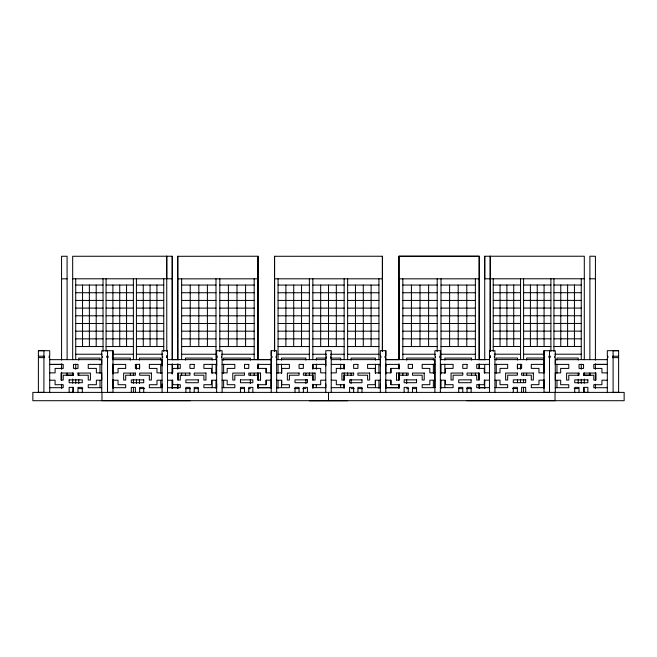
<?xml version="1.0" encoding="UTF-8"?>
<svg xmlns="http://www.w3.org/2000/svg" width="657" height="657" viewBox="0 0 657 657"><rect width="100%" height="100%" fill="white"/><g stroke="black" fill="none" stroke-linecap="round" stroke-linejoin="round"><path stroke-width="0.99" d="M38.377 392.418L38.41 350.674L49.71 350.698L49.71 356.25L49.135 356.25L49.135 357.63L49.71 357.613L49.71 392.352M69.149 392.369L69.149 387.375L73.469 387.375L73.469 392.352M73.469 375.213L73.469 373.069L61.035 373.069L61.035 380.058L63.212 380.042L63.212 375.213L73.469 375.213L66.291 375.229M77.986 392.352L77.986 387.375L82.306 387.375L82.306 392.352M101.745 392.352L101.745 359.634L49.71 359.65M112.955 350.715L112.955 356.25L112.413 356.25L112.413 357.63L112.955 357.63L112.963 392.369L107.502 392.385L107.526 357.613M107.526 356.234L107.526 350.698L107.51 392.369M172.635 384.682L172.635 380.181M172.635 372.848L172.635 368.388M177.809 388.344L177.809 384.246M177.809 380.157L177.809 372.987M177.809 368.889L177.809 364.799M177.817 256.23L177.809 359.683L177.776 278.864L258.053 278.814M181.628 375.352L181.628 373.34M181.628 359.264L181.636 278.806M185.446 375.369L185.446 373.34M185.446 360.118L185.446 358.081L212.17 358.081L212.17 360.118M190.218 346.551L190.226 285.064M198.808 346.551L198.816 285.064M207.398 346.551L207.407 285.064M212.17 387.581L212.17 380.46M212.17 373.34L212.17 364.183M215.989 388.418L215.989 380.157M215.989 374.014L215.989 364.29M215.989 359.683L215.997 278.806M219.808 351.495L219.816 278.806M223.626 387.581L223.626 380.46M223.626 373.34L223.626 364.183M223.626 360.118L223.626 358.081L250.358 358.081L250.358 360.118M228.398 346.551L228.406 285.064M236.996 346.551L236.996 285.064M245.587 346.559L245.587 285.064M250.35 383.516L250.35 379.45M250.35 375.377L250.35 373.34M254.169 375.352L254.169 373.34M254.177 359.272L254.177 278.814M257.987 380.157L257.987 372.995M257.987 364.807L257.987 368.897L257.971 363.822M258.488 384.698L258.488 387.679L271.226 387.679L258.464 387.687L258.464 384.698L266.142 384.698L266.142 380.198M258.488 380.033L258.488 375.213L248.781 375.213L248.781 373.069L260.533 373.061L260.533 380.033L258.464 380.033L258.464 375.213M266.142 372.856L266.142 368.396L258.464 368.405L258.488 364.389L271.226 364.397M271.226 388.254L271.226 380.083M271.226 373.956L271.226 364.068M276.663 392.352L276.663 357.613L276.112 357.613L276.112 356.225L276.663 356.225L276.663 350.69L271.201 350.698L271.201 356.234L271.776 356.225L271.776 357.613L271.201 357.613L271.21 387.531M271.234 356.225L271.234 350.69M274.585 256.23L274.585 351.495L274.544 256.287L382.431 256.246L382.407 351.503L382.39 256.271M278.059 388.418L278.059 380.378M278.059 373.34L278.059 364.29M278.059 359.264L278.067 278.806M281.533 387.581L281.533 380.46M281.533 373.34L281.533 364.183M281.541 360.118L281.541 358.081L305.883 358.081L305.883 360.118M285.885 346.551L285.894 285.064M293.712 346.551L293.72 285.064M301.538 346.551L301.547 285.064M305.883 383.516L305.883 379.442M305.883 375.377L305.883 373.34M309.365 375.352L309.365 372.995M309.365 359.683L309.373 278.806M312.839 388.418L312.839 384.255M312.839 380.378L312.839 372.995M312.839 369.324L312.839 364.29M312.839 359.683L312.847 278.806M316.321 387.581L316.321 384.534M316.321 369.275L316.321 364.183M316.321 360.118L316.321 358.081L326.537 358.081M320.673 346.551L320.673 285.064M328.5 400.663L328.5 392.369M328.5 346.559L328.5 285.064M336.318 346.559L336.327 285.064M340.671 387.589L340.671 384.534M340.671 369.275L340.671 364.192M340.671 360.118L340.671 358.09L330.455 358.081M344.145 388.427L344.145 384.255M344.145 380.378L344.145 372.995M344.145 369.324L344.145 364.298M344.145 359.683L344.153 278.814M347.627 375.352L347.627 372.995M347.627 359.683L347.635 278.814M351.101 383.516L351.101 379.45M351.101 375.377L351.101 373.348M351.101 360.118L351.101 358.09L375.451 358.09L375.451 360.126M355.453 346.559L355.462 285.064M363.28 346.559L363.288 285.064M371.106 346.559L371.115 285.072M375.451 387.589L375.451 380.469M375.451 373.348L375.451 364.192M378.925 388.427L378.933 380.387M378.933 373.348L378.933 364.298M378.933 359.272L378.941 278.814M385.823 359.658L385.823 357.613L385.248 357.613L385.273 356.225L385.823 356.234L385.823 350.69L380.337 350.69L380.337 356.225L380.879 356.225L380.879 357.613L380.337 357.613L380.337 392.344M385.815 388.262L385.782 380.083M385.815 373.964L385.823 364.766M398.536 384.698L398.536 387.679L385.799 387.679L398.561 387.687L398.561 384.698L390.882 384.698L390.899 380.198L385.799 380.198M385.799 372.856L390.907 372.864L390.907 368.396L398.561 368.405L398.561 364.397L385.79 364.397M396.491 380.033L396.483 373.061L408.219 373.061L408.219 375.204L398.536 375.213L398.561 380.033L396.491 380.033L396.508 373.061M399.013 380.157L399.013 372.987M399.013 368.889L399.013 364.799M402.831 375.352L402.831 373.34M402.831 359.264L402.84 278.806M406.65 383.507L406.65 379.442M406.65 375.369L406.65 373.34M406.65 360.118L406.65 358.081L433.374 358.081L433.374 360.118M411.422 346.551L411.43 285.064M420.012 346.551L420.02 285.064M428.602 346.551L428.61 285.064M433.374 387.581L433.374 380.46M433.374 373.34L433.374 364.183M437.192 351.495L437.201 278.806M441.011 388.418L441.011 380.157M441.011 374.014L441.011 364.29M441.011 359.683L441.019 278.806M444.83 387.581L444.83 380.46M444.83 373.34L444.83 364.183M444.83 360.118L444.83 358.081L471.562 358.081L471.562 360.118M449.602 346.551L449.61 285.064M458.192 346.551L458.2 285.064M466.79 346.559L466.79 285.064M471.554 375.377L471.554 373.34M475.372 375.352L475.372 373.34M475.372 359.272L475.381 278.814M479.191 380.157L479.191 372.995M479.191 364.807L479.191 368.897L479.175 363.797M479.199 278.814L479.191 359.683L479.158 256.263L398.922 256.271L398.93 278.847M484.414 380.206L484.414 384.706L476.736 384.682L476.736 387.671L489.473 387.671M489.473 372.848L484.39 372.848L484.414 368.405L476.727 368.388L476.727 364.38L489.473 364.38M584.295 359.683L584.303 256.23L484.726 256.238L484.726 278.806L584.303 278.765M484.718 388.344L484.735 380.116M484.718 372.987L484.735 364.766M484.726 359.675L484.726 256.263M490.196 351.438L490.204 256.214M490.27 357.605L490.27 355.56M490.27 351.462L490.253 256.263M493.226 351.306L493.235 278.757M496.265 387.531L496.265 380.411M496.265 373.291L496.265 364.134M496.265 360.069L496.265 358.032L517.511 358.032L517.511 360.069M500.059 346.502L500.067 285.015M506.892 346.502L506.9 285.015M513.717 346.502L513.725 285.015M517.511 382.448L517.511 379.393M517.511 369.226L517.511 364.134M520.549 382.341L520.549 379.327M520.549 369.275L520.549 364.249M520.549 359.215L520.558 278.757M523.58 392.393L523.58 387.367M523.58 382.341L523.58 379.327M523.58 375.303L523.58 373.291M523.588 359.215L523.596 278.757M526.618 375.328L526.618 373.291M526.618 360.069L526.618 358.032L544.078 358.04M530.413 346.51L530.421 285.015M537.245 346.51L537.254 285.015M544.078 346.51L544.078 285.015M550.903 351.314L550.911 278.765M553.941 351.314L553.95 278.765M555.025 392.385L555.025 400.688L101.975 400.68L101.975 392.385M556.972 387.54L556.972 380.419M556.972 373.299L556.972 364.142M556.972 360.077L556.972 358.04L578.226 358.04L578.226 360.077M560.774 346.51L560.774 285.023M567.599 346.51L567.607 285.023M574.432 346.51L574.44 285.023M578.226 383.474L578.226 379.401M578.226 375.336L578.226 373.299M581.256 383.351L581.256 379.335M581.256 369.283L581.256 364.249M581.256 359.223L581.264 278.765M584.295 392.443L584.295 387.285M584.295 383.228L584.295 379.097M584.295 375.04L584.295 372.954M589.871 375.065L589.871 372.979M589.871 359.716L589.896 256.222L595.423 256.263L595.406 360.143M595.398 388.451L595.398 384.238M595.398 380.493L595.406 372.338M595.406 369.349L595.406 363.797M385.782 365.859L385.79 364.077M618.623 392.418L618.615 350.674L607.314 350.698L607.314 356.25L607.889 356.25L607.889 357.63L607.314 357.613L607.314 392.369M162.074 387.54L162.115 383.975M216.638 387.531L216.679 383.959M325.773 387.523L325.815 383.959M380.337 387.523L380.378 383.951M434.909 387.523L434.901 359.617L385.79 359.625L399.119 359.634M489.473 387.515L489.514 383.943M618.623 392.393L613.096 392.369L613.096 350.715L618.615 350.69M38.377 392.393L43.904 392.369L43.937 350.674L38.41 350.69M69.149 392.443L73.206 392.434M172.265 359.65L172.249 256.23L72.672 256.271L72.689 359.691M61.561 278.839L67.088 278.839M72.672 278.806L172.257 278.782M274.585 278.806L382.431 278.814M589.887 278.798L595.423 278.798M75.711 285.056L103.034 285.048M106.064 285.048L133.387 285.048M136.426 285.048L163.741 285.039M493.235 285.015L520.558 285.015M523.588 285.015L550.911 285.015M553.95 285.023L581.264 285.023M181.636 285.056L215.997 285.064M219.816 285.064L254.177 285.064M278.067 285.064L309.373 285.064M312.847 285.064L344.153 285.064M347.635 285.064L378.941 285.072M402.84 285.056L437.201 285.064M441.019 285.064L475.381 285.064M493.235 292.702L520.558 292.702M523.588 292.702L550.911 292.702M553.95 292.702L581.264 292.71M75.711 292.743L103.034 292.735M106.064 292.735L133.387 292.735M136.426 292.735L163.741 292.726M181.636 292.743L215.997 292.751M219.816 292.751L254.177 292.751M278.067 292.751L309.373 292.751M312.847 292.751L344.153 292.751M347.635 292.751L378.933 292.759M402.84 292.743L437.201 292.751M441.019 292.751L475.381 292.751M75.711 300.43L103.034 300.421M106.073 300.421L133.387 300.421M136.426 300.413L163.749 300.413M181.636 300.43L215.997 300.438M219.816 300.438L254.177 300.438M278.067 300.43L309.365 300.438M312.847 300.438L344.153 300.438M347.627 300.438L378.933 300.446M402.84 300.43L437.201 300.438M441.019 300.438L475.381 300.438M493.235 300.38L520.558 300.389M523.588 300.389L550.911 300.389M553.95 300.389L581.264 300.397M75.711 308.117L103.034 308.108M106.073 308.108L133.387 308.1M136.426 308.1L163.749 308.1M181.636 308.117L215.997 308.125M219.816 308.125L254.177 308.125M278.067 308.117L309.365 308.125M312.847 308.125L344.153 308.125M347.627 308.125L378.933 308.125M402.84 308.117L437.201 308.125M441.019 308.125L475.381 308.125M493.235 308.067L520.558 308.076M523.588 308.076L550.911 308.076M553.941 308.076L581.264 308.084M75.719 315.803L103.034 315.795M106.073 315.795L133.396 315.787M136.426 315.787L163.749 315.787M181.636 315.803L215.997 315.803M219.816 315.812L254.177 315.812M278.059 315.803L309.365 315.812M312.847 315.812L344.153 315.812M347.627 315.812L378.933 315.812M402.831 315.803L437.201 315.803M441.019 315.812L475.381 315.812M493.235 315.754L520.549 315.762M523.588 315.762L550.911 315.762M553.941 315.762L581.264 315.771M75.719 323.49L103.034 323.482M106.073 323.482L133.396 323.474M136.426 323.474L163.749 323.474M402.831 323.49L437.201 323.49M441.019 323.49L475.381 323.499M493.235 323.441L520.549 323.449M523.588 323.449L550.911 323.449M553.941 323.449L581.264 323.458M181.628 323.49L215.997 323.49M219.816 323.49L254.177 323.499M278.059 323.49L309.365 323.499M312.847 323.499L344.153 323.499M347.627 323.499L378.933 323.499M75.719 331.177L103.042 331.169M106.073 331.169L133.396 331.161M136.434 331.161L163.749 331.161M493.235 331.128L520.549 331.136M523.588 331.136L550.911 331.136M553.941 331.136L581.264 331.136M181.628 331.177L215.997 331.177M219.816 331.177L254.177 331.185M278.059 331.177L309.365 331.177M312.847 331.185L344.153 331.185M347.627 331.185L378.933 331.185M402.831 331.177L437.201 331.177M441.011 331.177L475.381 331.185M75.719 338.864L103.042 338.856M106.073 338.856L133.396 338.848M136.434 338.848L163.749 338.84M493.235 338.815L520.549 338.823M523.588 338.823L550.903 338.823M553.941 338.823L581.264 338.823M181.628 338.864L215.997 338.864M219.808 338.864L254.177 338.872M278.059 338.864L309.365 338.864M312.847 338.864L344.153 338.872M347.627 338.872L378.933 338.872M402.831 338.864L437.192 338.864M441.011 338.864L475.381 338.872M75.719 346.551L103.042 346.543M106.081 346.543L133.396 346.535M136.434 346.535L163.757 346.526M181.628 346.551L215.989 346.551M219.808 346.551L254.177 346.559M278.059 346.551L309.365 346.551M312.847 346.551L344.145 346.559M347.627 346.559L378.933 346.559M402.831 346.551L437.192 346.551M441.011 346.551L475.381 346.559M493.226 346.502L520.549 346.502M523.588 346.502L550.903 346.51M553.941 346.51L581.264 346.51M75.727 354.238L102.065 354.23M112.905 354.23L133.396 354.222M136.434 354.222L162.78 354.213M181.628 354.238L215.989 354.238M221.721 354.238L254.177 354.246M278.059 354.238L309.365 354.238M312.839 354.238L326.537 354.238M330.455 354.238L344.145 354.246M347.627 354.246L378.933 354.246M402.831 354.238L435.287 354.238M441.011 354.238L475.372 354.246M494.204 354.189L520.549 354.189M523.588 354.189L544.078 354.197M554.919 354.197L581.264 354.197M38.41 356.201L44.512 356.234L44.512 357.63L38.41 357.589M618.615 356.25L612.513 356.234L612.513 357.63L618.615 357.63M112.914 358.073L130.365 358.065L130.365 360.102M112.963 359.65L162.065 359.642L162.107 365.875M167.527 359.634L216.638 359.634L216.679 365.867M478.247 359.634L485.408 359.634M171.641 359.617L178.811 359.617M276.663 359.634L325.773 359.625L325.815 365.859M331.227 359.634L380.337 359.625L380.378 365.859M440.362 359.617L489.473 359.609L489.514 365.85M494.926 359.609L544.037 359.609L544.045 392.328L549.498 392.385L549.49 350.698M607.314 359.65L555.28 359.65L555.28 392.369M112.963 364.413L125.701 364.413L125.701 368.421L118.046 368.421L118.046 372.88L112.963 372.88M162.074 364.405L149.328 364.405L149.328 368.413L156.982 368.413L156.99 372.872L162.074 372.872M167.527 364.405L180.264 364.405L180.273 368.405L172.61 368.413L172.61 372.872L167.527 372.872M216.638 364.397L203.892 364.397L203.892 368.405L211.554 368.405L211.554 372.864L216.638 372.864M222.091 364.405L234.836 364.397L234.836 368.405L227.182 368.405L227.182 372.864L222.091 372.864M276.663 364.397L289.4 364.397L289.4 368.405L281.746 368.405L281.746 372.864L276.663 372.864M325.773 364.389L313.028 364.397L313.028 368.396L320.69 368.396L320.69 372.856L325.773 372.856M331.227 364.397L343.972 364.397L343.972 368.396L336.31 368.405L336.31 372.864L331.227 372.864M380.337 364.389L367.6 364.389L367.6 368.396L375.254 368.396L375.254 372.856L380.337 372.856M434.901 364.389L422.164 364.389L422.164 368.396L429.818 368.396L429.818 372.856L434.909 372.856M440.362 364.389L453.1 364.38L453.1 368.388L445.446 368.388L445.446 372.848L440.362 372.856M494.926 364.38L507.672 364.38L507.672 368.38L500.01 368.388L500.01 372.848L494.926 372.848M594.774 364.397L607.314 364.397L593.813 364.413L593.813 368.421L601.927 368.421L601.927 372.88L607.314 372.88M62.251 364.413L49.71 364.413L63.212 364.397L63.212 368.405L55.098 368.421L55.098 372.88L49.71 372.88M271.226 372.856L266.118 372.864L266.118 368.396M544.037 372.839L538.954 372.839L538.954 368.38L531.299 368.38L531.299 364.372L544.037 364.372L544.037 357.589L544.587 357.589L544.587 356.209L544.037 356.209L544.037 350.674M583.556 375.229L593.813 375.229L593.813 380.058L595.989 380.058L595.989 373.069L583.556 373.069L583.556 375.229L590.733 375.213M240.446 379.877L252.855 379.877L252.855 382.711L240.446 382.711L240.446 379.877M49.71 380.222L55.098 380.206L55.098 384.723L63.212 384.698L63.212 387.687L49.71 387.704M112.963 380.222L118.046 380.214L118.046 384.715L125.701 384.715L125.701 387.704L112.963 387.704M162.074 380.214L156.99 380.214L156.99 384.715L149.328 384.715L149.328 387.696L162.074 387.696M167.527 380.206L172.61 380.206L172.61 384.706L180.273 384.706L180.273 387.687L167.527 387.696M216.638 380.198L211.554 380.206L211.554 384.698L203.9 384.706L203.9 387.687L216.638 387.687M222.099 380.206L227.182 380.206L227.182 384.706L234.836 384.706L234.836 387.687L222.099 387.687M271.226 380.198L266.118 380.198L266.118 384.698M276.663 380.206L281.746 380.206L281.746 384.698L289.409 384.698L289.409 387.687L276.663 387.687M325.773 380.198L320.69 380.198L320.69 384.698L313.028 384.698L313.036 387.679L325.773 387.679M331.227 380.198L336.31 380.198L336.318 384.698L343.972 384.698L343.972 387.687L331.227 387.687M380.337 380.189L375.254 380.198L375.254 384.69L367.6 384.698L367.6 387.679L380.337 387.679M434.909 380.189L429.826 380.189L429.826 384.69L422.164 384.69L422.164 387.679L434.909 387.679M440.362 380.189L445.446 380.189L445.446 384.69L453.108 384.69L453.108 387.671L440.362 387.679M489.473 380.181L484.39 380.181L484.39 384.682M494.935 380.181L500.018 380.181L500.018 384.682L507.672 384.682L507.672 387.663L494.935 387.671M544.037 380.173L538.954 380.181L538.954 384.673L531.299 384.682L531.299 387.663L544.045 387.663M607.314 380.222L601.927 380.206L601.927 384.723L593.813 384.723L593.813 387.704L607.314 387.704M478.715 387.687L485.572 387.696M101.745 387.687L88.243 387.687L88.243 384.706L96.357 384.706L96.357 380.206L101.745 380.206L101.745 372.864L96.357 372.864L96.357 368.405L88.243 368.405L88.243 364.397L101.745 364.397L101.745 357.613L102.32 357.613L102.32 356.234L101.745 356.234L101.745 350.698L113.029 350.715L113.029 359.675M171.469 387.671L178.334 387.671M555.28 387.704L568.781 387.704L568.781 384.723L560.667 384.723L560.667 380.222L555.28 380.222L555.28 372.88L560.667 372.88L560.667 368.421L568.781 368.421L568.781 364.413L555.28 364.413L555.28 357.63L554.705 357.63L554.705 356.25L555.28 356.25L555.28 350.715L543.971 350.698L543.971 359.658M78.766 388.591L82.815 388.591M139.481 388.583L144.54 388.583M185.446 388.599L190.39 388.599M194.357 388.599L198.315 388.599M240.454 388.599L244.412 388.599M248.371 388.599L250.35 388.599M294.722 388.599L298.779 388.599M302.836 388.599L305.883 388.599M351.101 388.607L354.148 388.607M358.205 388.607L362.262 388.607M406.65 388.599L408.629 388.599M412.588 388.599L416.546 388.599M458.685 388.599L462.643 388.599M466.61 388.599L471.554 388.599M512.452 388.55L517.511 388.55M574.177 388.558L578.217 388.558M72.492 392.41L71.662 392.41M585.338 392.41L584.229 392.41M190.251 400.688L32.85 400.713L32.85 392.393L624.15 392.393L624.15 400.713L466.749 400.688M309.365 400.786L347.619 400.737M583.794 392.434L587.851 392.443M385.774 383.959L385.815 387.531M172.224 256.271L172.249 359.708M172.249 363.797L172.249 374.014L172.265 364.766M166.771 256.246L166.779 278.782M67.113 359.716L67.08 256.263L61.553 256.271L61.577 360.151M67.113 373.012L67.113 375.073M61.577 363.806L61.586 369.357M61.586 372.347L61.586 380.502M61.586 384.279L61.586 388.459M587.875 392.369L587.875 387.375L583.556 387.375L583.556 392.369M579.039 392.369L579.039 387.392L574.719 387.392L574.719 392.369M543.971 364.068L543.971 372.938M543.971 379.877L543.971 388.262M525.69 392.328L525.69 387.351L521.617 387.351L521.617 392.328M517.355 392.328L517.355 387.351L513.281 387.359L513.281 392.328M494.935 392.328L494.926 357.597L494.384 357.597L494.384 356.209L494.926 356.209L494.926 350.674L489.473 350.682L489.473 356.217L490.015 356.209L490.015 357.597L489.473 357.597L489.473 392.336M484.39 368.388L484.39 372.848M471.126 392.336L471.126 387.359L467.053 387.359L467.053 392.336M462.791 392.336L462.791 387.359L458.709 387.359L458.709 392.336M440.362 392.336L440.362 357.605L439.812 357.605L439.812 356.217L440.362 356.217L440.362 350.682L434.901 350.69L434.901 356.217L435.451 356.217L435.451 357.605L434.901 357.605L434.909 392.336M416.563 392.344L416.563 387.367L412.481 387.367L412.489 392.344M408.219 392.344L408.219 387.367L404.145 387.367L404.145 392.344M398.996 363.814L398.996 368.93M398.996 373.028L398.996 380.198M398.536 364.389L398.536 368.396M398.536 375.213L398.536 380.033M390.882 368.396L390.882 372.856M390.882 380.198L390.882 384.698M385.79 350.69L385.79 356.225M385.79 357.605L385.799 392.344M385.248 356.225L385.248 357.613M361.991 392.344L361.991 387.367L357.917 387.375L357.917 392.344M353.655 392.344L353.655 387.375L349.581 387.375L349.581 392.344M331.235 392.352L331.227 357.605L330.685 357.613L330.685 356.225L331.227 356.225L331.227 350.69L325.765 350.698L325.773 356.234L326.315 356.225L326.315 357.613L325.773 357.613L325.773 392.352M307.427 392.344L307.427 387.375L303.353 387.375L303.353 392.344M299.083 392.352L299.083 387.375L295.009 387.375L295.009 392.352M271.752 356.225L271.752 357.613M271.201 357.613L271.21 392.352M260.517 373.061L260.517 380.033M258.464 364.397L258.464 368.405M257.955 256.279L257.971 359.724L258.053 256.238L177.719 256.296L177.727 278.864M257.971 373.036L257.971 380.198M252.863 392.352L252.855 387.375L248.781 387.375L248.781 392.352M244.519 392.352L244.519 387.375L240.446 387.375L240.446 392.352M222.099 392.352L222.091 357.613L221.549 357.622L221.549 356.234L222.091 356.225L222.091 350.698L216.638 350.698L216.638 356.234L217.18 356.234L217.18 357.622L216.638 357.622L216.638 392.352M198.291 392.352L198.291 387.375L194.217 387.375L194.217 392.352M189.955 392.352L189.955 387.375L185.874 387.384L185.882 392.352M177.792 363.83L177.792 368.955M177.792 384.304L177.792 388.402M167.527 392.36L167.527 357.622L166.977 357.622L166.977 356.234L167.527 356.234L167.527 350.698L162.065 350.707L162.065 356.242L162.616 356.234L162.616 357.622L162.065 357.622L162.074 392.36M166.722 256.23L166.788 351.47M166.73 355.56L166.73 357.605M163.741 278.782L163.757 351.331M160.719 360.093L160.719 358.057L139.473 358.065L139.473 360.102M160.719 364.159L160.727 373.316M160.727 380.436L160.727 387.556M156.916 285.039L156.924 346.535M150.083 285.039L150.092 346.535M143.727 392.36L143.727 387.392L139.654 387.392L139.654 392.36M143.251 285.039L143.267 346.535M139.473 364.167L139.473 369.25M139.473 379.426L139.473 383.491M136.418 278.79L136.434 359.248M136.434 364.274L136.434 369.3M136.442 379.352L136.442 383.376M135.383 392.36L135.383 387.392L131.31 387.392L131.31 392.36M133.387 278.79L133.404 359.248M133.404 373.324L133.404 375.336M133.404 379.352L133.404 383.376M133.404 387.4L133.404 392.426M130.365 373.324L130.365 375.361M126.555 285.048L126.571 346.535M119.73 285.048L119.738 346.535M113.029 364.085L113.029 373.981M113.029 379.582L113.029 388.279M112.897 285.048L112.905 346.543M106.064 278.798L106.081 351.347M103.026 278.798L103.042 351.347M100.012 360.11L100.012 358.073L78.758 358.073L78.758 360.11M100.012 364.175L100.012 373.332M100.012 380.452L100.012 387.573M96.201 285.056L96.209 346.543M89.368 285.056L89.385 346.543M82.544 285.056L82.552 346.543M78.766 373.332L78.766 375.369M78.766 379.442L78.766 383.507M75.711 278.806L75.727 359.264M75.727 364.29L75.727 369.316M75.727 379.368L75.727 383.392M72.689 372.987L72.689 375.048M72.689 379.13L72.697 383.236M72.697 387.318L72.697 392.451M69.149 379.877L69.149 382.727L82.306 382.711L82.306 379.877L69.149 379.894M73.469 364.397L73.469 368.405L77.986 368.405L77.986 364.397L73.469 364.397M77.986 373.069L77.986 375.213L88.243 375.213L88.243 380.042L90.42 380.042L90.42 373.069L77.986 373.069M106.943 356.234L106.943 357.613L108.044 357.63L108.044 356.25L106.943 356.234M257.987 384.255L257.987 388.353L257.979 384.296M399.013 384.246L399.013 388.344L398.996 384.288M399.021 256.23L399.013 359.683L398.98 278.847L479.257 278.814L479.257 256.238L399.021 256.23M479.191 384.255L479.191 388.353L479.175 384.271M550.081 356.25L548.948 356.209L548.948 357.589L550.081 357.63L550.081 356.25M271.201 359.625L222.091 359.634L271.226 359.625M139.645 364.413L135.383 364.413L135.383 368.421L139.645 368.413L139.645 364.413M194.217 364.397L189.947 364.397L189.947 368.405L194.217 368.405L194.217 364.397M248.781 364.397L244.519 364.397L244.519 368.405L248.781 368.405L248.781 364.397M303.345 364.397L299.083 364.397L299.083 368.405L303.345 368.396L303.345 364.397M357.917 364.389L353.647 364.397L353.647 368.396L357.917 368.396L357.917 364.389M412.481 364.389L408.219 364.389L408.219 368.396L412.481 368.396L412.481 364.389M467.053 364.38L462.783 364.38L462.783 368.388L467.053 368.388L467.053 364.38M521.617 364.372L517.355 364.372L517.355 368.38L521.617 368.38L521.617 364.372M583.556 364.413L579.039 364.413L579.039 368.421L583.556 368.421L583.556 364.413M135.383 373.077L123.647 373.086L123.656 380.05L125.701 380.05L125.701 375.229L135.383 375.229L135.383 373.077M151.381 373.077L139.645 373.077L139.645 375.229L149.328 375.229L149.328 380.05L151.381 380.05L151.381 373.077M189.947 373.069L178.219 373.069L178.219 380.042L180.273 380.042L180.273 375.221L189.947 375.221L189.947 373.069M205.945 373.069L194.217 373.069L194.217 375.221L203.9 375.213L203.9 380.042L205.945 380.042L205.945 373.069M244.519 373.069L232.783 373.069L232.783 380.042L234.836 380.042L234.836 375.213L244.519 375.213L244.519 373.069M299.083 373.061L287.355 373.069L287.355 380.033L289.4 380.033L289.4 375.213L299.083 375.213L299.083 373.061M315.081 373.061L303.353 373.061L303.353 375.213L313.028 375.213L313.028 380.033L315.081 380.033L315.081 373.061M353.655 373.061L341.919 373.061L341.919 380.033L343.972 380.033L343.972 375.213L353.655 375.213L353.655 373.061M369.645 373.061L357.917 373.061L357.917 375.213L367.6 375.204L367.6 380.033L369.653 380.033L369.645 373.061M424.217 373.061L412.481 373.061L412.481 375.204L422.164 375.204L422.164 380.025L424.217 380.025L424.217 373.061M462.783 373.053L451.055 373.053L451.055 380.025L453.108 380.025L453.108 375.204L462.783 375.196L462.783 373.053M478.781 373.053L467.053 373.053L467.053 375.196L476.727 375.196L476.736 380.025L478.781 380.017L478.781 373.053M517.355 373.045L505.619 373.045L505.619 380.017L507.672 380.017L507.672 375.196L517.355 375.196L517.355 373.045M533.353 373.045L521.617 373.045L521.617 375.196L531.299 375.188L531.299 380.017L533.353 380.017L533.353 373.045M579.039 373.086L566.605 373.086L566.605 380.058L568.781 380.058L568.781 375.229L579.039 375.229L579.039 373.086M143.727 379.894L131.31 379.894L131.31 382.727L143.727 382.727L143.727 379.894M198.291 379.877L185.874 379.886L185.874 382.719L198.291 382.711L198.291 379.877M307.427 379.877L295.009 379.877L295.009 382.711L307.427 382.711L307.427 379.877M361.991 379.869L349.581 379.877L349.581 382.711L361.991 382.711L361.991 379.869M416.554 379.869L404.145 379.869L404.145 382.711L416.563 382.703L416.554 379.869M471.126 379.861L458.709 379.861L458.709 382.703L471.126 382.694L471.126 379.861M525.69 379.853L513.281 379.861L513.281 382.694L525.69 382.686L525.69 379.853M587.875 379.894L574.719 379.894L574.719 382.727L587.875 382.727L587.875 379.877M172.257 388.369L172.249 380.157L172.265 388.32"/></g></svg>
